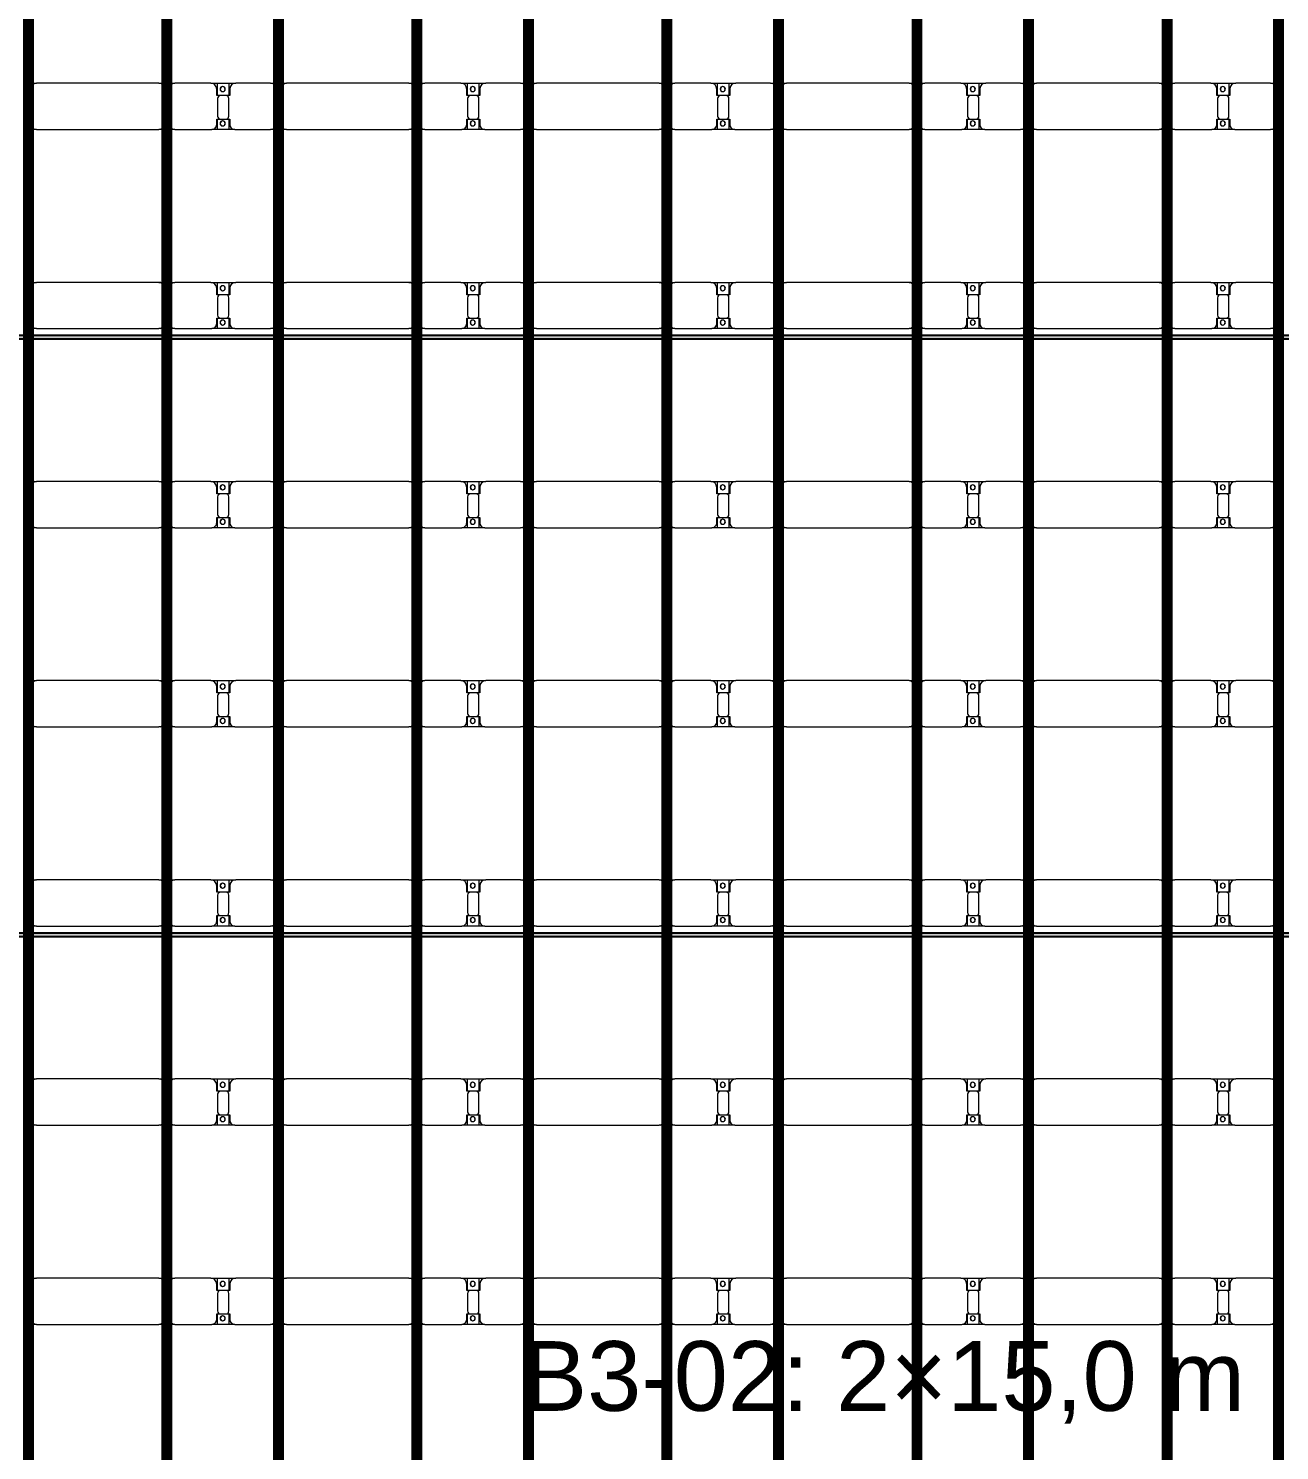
# Model space of a CAD drawing. Header units: millimetres. Extents: x 312848 to 517332, y -142134 to -35114.
# Drawn here: x 342715 to 355275, y -128827 to -114545 of the extents above; entities that cross this region are included whole.
import ezdxf

# ---------------------------------------------------------------- set-up
doc = ezdxf.new("R2010")
doc.units = ezdxf.units.MM
doc.layers.add('A-GENM', color=13, linetype='Continuous', lineweight=9)
doc.layers.add('S-BEAM', color=12, linetype='Continuous', lineweight=9)
doc.layers.add('GC-GHI CHU', color=2, linetype='Continuous')
doc.styles.add('GC_VN', font='arial.ttf')

# ---------------------------------------------------------------- blocks, each defined once
blk = doc.blocks.new('Dai phao do pin - DẢI PHAO ĐỠ PIN-V1-KHUNG KẾT CẤU BÈ PIN 3')
at = {"layer": 'A-GENM', "color": 7}
for p, q in [((14380, 242), (14440, 242)), ((14390, 192), (14390, -173)), ((15670, 242), (14440, 242)), ((15670, 242), (15730, 242)), ((15720, -173), (15720, 192)), ((15770, 242), (15830, 242)), ((15780, 192), (15780, -173)), ((16190, 242), (15830, 242)), ((16190, 242), (16372, 242)), ((16250, 118), (16250, 182)), ((16258, 242), (16440, 242)), ((16258, 118), (16258, 242)), ((16372, 242), (16372, 118)), ((16380, 182), (16380, 118)), ((16790, 242), (16440, 242)), ((16790, 242), (16850, 242)), ((16840, -173), (16840, 192)), ((16890, 242), (16950, 242)), ((16900, 192), (16900, -173)), ((18180, 242), (16950, 242)), ((18180, 242), (18240, 242)), ((18230, -173), (18230, 192)), ((18280, 242), (18340, 242)), ((18290, 192), (18290, -173)), ((18700, 242), (18340, 242)), ((18700, 242), (18882, 242)), ((18760, 118), (18760, 182)), ((18768, 242), (18950, 242)), ((18768, 118), (18768, 242)), ((18882, 242), (18882, 118)), ((18890, 182), (18890, 118)), ((19300, 242), (18950, 242)), ((19300, 242), (19360, 242)), ((19350, -173), (19350, 192)), ((19400, 242), (19460, 242)), ((19410, 192), (19410, -173)), ((20690, 242), (19460, 242)), ((20690, 242), (20750, 242)), ((20740, -173), (20740, 192)), ((20790, 242), (20850, 242)), ((20800, 192), (20800, -173)), ((21210, 242), (20850, 242)), ((21210, 242), (21392, 242)), ((21270, 118), (21270, 182)), ((21278, 242), (21460, 242)), ((21278, 118), (21278, 242)), ((21392, 242), (21392, 118)), ((21400, 182), (21400, 118)), ((21810, 242), (21460, 242)), ((21810, 242), (21870, 242)), ((21860, -173), (21860, 192)), ((21910, 242), (21970, 242)), ((21920, 192), (21920, -173)), ((23200, 242), (21970, 242)), ((23200, 242), (23258, 242)), ((23250, -173), (23250, 192)), ((23300, 242), (23360, 242)), ((23310, 192), (23310, -173)), ((23720, 242), (23360, 242)), ((23720, 242), (23902, 242)), ((23780, 118), (23780, 182)), ((23788, 242), (23970, 242)), ((23788, 118), (23788, 242)), ((23902, 242), (23902, 118)), ((23910, 182), (23910, 118)), ((24320, 242), (23970, 242)), ((24320, 242), (24380, 242)), ((24370, -173), (24370, 192)), ((24420, 242), (24480, 242)), ((24430, 192), (24430, -173)), ((25710, 242), (24480, 242)), ((25710, 242), (25770, 242)), ((25760, -173), (25760, 192)), ((25810, 242), (25870, 242)), ((25820, 192), (25820, -173)), ((26230, 242), (25870, 242)), ((26230, 242), (26412, 242)), ((26290, 118), (26290, 182)), ((26298, 242), (26480, 242)), ((26298, 118), (26298, 242)), ((26412, 242), (26412, 118)), ((26420, 182), (26420, 118)), ((26830, 242), (26480, 242)), ((26830, 242), (26890, 242)), ((26880, -173), (26880, 192)), ((16342, 118), (16250, 118)), ((16258, 88), (16258, -88)), ((16380, 118), (16288, 118)), ((16372, -88), (16372, 88)), ((18852, 118), (18760, 118)), ((18768, 88), (18768, -88)), ((18890, 118), (18798, 118)), ((18882, -88), (18882, 88)), ((21362, 118), (21270, 118)), ((21278, 88), (21278, -88)), ((21400, 118), (21308, 118)), ((21392, -88), (21392, 88)), ((23872, 118), (23780, 118)), ((23788, 88), (23788, -88)), ((23910, 118), (23818, 118)), ((23902, -88), (23902, 88)), ((26382, 118), (26290, 118)), ((26298, 88), (26298, -88)), ((26420, 118), (26328, 118)), ((26412, -88), (26412, 88)), ((16250, -173), (16250, -118)), ((16250, -118), (16342, -118)), ((16258, -223), (16258, -118)), ((16288, -118), (16380, -118)), ((16372, -118), (16372, -223)), ((16380, -118), (16380, -173)), ((18760, -173), (18760, -118)), ((18760, -118), (18852, -118)), ((18768, -223), (18768, -118)), ((18798, -118), (18890, -118)), ((18882, -118), (18882, -223)), ((18890, -118), (18890, -173)), ((21270, -173), (21270, -118)), ((21270, -118), (21362, -118)), ((21278, -223), (21278, -118)), ((21308, -118), (21400, -118)), ((21392, -118), (21392, -223)), ((21400, -118), (21400, -173)), ((23780, -173), (23780, -118)), ((23780, -118), (23872, -118)), ((23788, -223), (23788, -118)), ((23818, -118), (23910, -118)), ((23902, -118), (23902, -223)), ((23910, -118), (23910, -173)), ((26290, -173), (26290, -118)), ((26290, -118), (26382, -118)), ((26298, -223), (26298, -118)), ((26328, -118), (26420, -118)), ((26412, -118), (26412, -223)), ((26420, -118), (26420, -173)), ((14440, -223), (14380, -223)), ((14440, -223), (15670, -223)), ((15730, -223), (15670, -223)), ((15830, -223), (15770, -223)), ((15830, -223), (16200, -223)), ((16372, -223), (16200, -223)), ((16430, -223), (16258, -223)), ((16430, -223), (16790, -223)), ((16850, -223), (16790, -223)), ((16950, -223), (16890, -223)), ((16950, -223), (18180, -223)), ((18240, -223), (18180, -223)), ((18340, -223), (18280, -223)), ((18340, -223), (18710, -223)), ((18882, -223), (18710, -223)), ((18940, -223), (18768, -223)), ((18940, -223), (19300, -223)), ((19360, -223), (19300, -223)), ((19460, -223), (19400, -223)), ((19460, -223), (20690, -223)), ((20750, -223), (20690, -223)), ((20850, -223), (20790, -223)), ((20850, -223), (21220, -223)), ((21392, -223), (21220, -223)), ((21450, -223), (21278, -223)), ((21450, -223), (21810, -223)), ((21870, -223), (21810, -223)), ((21970, -223), (21910, -223)), ((21970, -223), (23200, -223)), ((23258, -223), (23200, -223)), ((23360, -223), (23300, -223)), ((23360, -223), (23730, -223)), ((23902, -223), (23735, -223)), ((23960, -223), (23788, -223)), ((23960, -223), (24320, -223)), ((24380, -223), (24320, -223)), ((24480, -223), (24420, -223)), ((24480, -223), (25710, -223)), ((25770, -223), (25710, -223)), ((25870, -223), (25810, -223)), ((25870, -223), (26240, -223)), ((26412, -223), (26240, -223)), ((26470, -223), (26298, -223)), ((26470, -223), (26830, -223)), ((26890, -223), (26830, -223))]:
    blk.add_line(p, q, dxfattribs=at)
for centre, radius, start, end in [((14440, 192), 50, 90, 180), ((14440, 192), 50, 105, 180), ((15670, 192), 50, 360, 90), ((15670, 192), 50, 15, 90), ((15830, 192), 50, 90, 180), ((15830, 192), 50, 135, 180), ((16190, 182), 60, 0, 90), ((16190, 182), 60, 0, 30), ((16309, 183), 25, 0, 180), ((16309, 183), 25, 180, 360), ((16311, 183), 25, 0, 180), ((16311, 183), 25, 180, 0), ((16440, 182), 60, 90, 180), ((16440, 182), 60, 150, 180), ((16790, 192), 50, 0, 90), ((16790, 192), 50, 0, 45), ((16950, 192), 50, 90, 180), ((16950, 192), 50, 105, 180), ((18180, 192), 50, 360, 90), ((18180, 192), 50, 15, 90), ((18340, 192), 50, 90, 180), ((18340, 192), 50, 135, 180), ((18700, 182), 60, 360, 90), ((18700, 182), 60, 360, 30), ((18819, 183), 25, 360, 180), ((18819, 183), 25, 180, 0), ((18821, 183), 25, 360, 180), ((18821, 183), 25, 180, 360), ((18950, 182), 60, 90, 180), ((18950, 182), 60, 150, 180), ((19300, 192), 50, 0, 90), ((19300, 192), 50, 0, 45), ((19460, 192), 50, 90, 180), ((19460, 192), 50, 106.6831, 180), ((20690, 192), 50, 360, 90), ((20690, 192), 50, 15, 90), ((20850, 192), 50, 90, 180), ((20850, 192), 50, 135, 180), ((21210, 182), 60, 0, 90), ((21210, 182), 60, 0, 30), ((21329, 183), 25, 360, 180), ((21329, 183), 25, 180, 0), ((21331, 183), 25, 0, 180), ((21331, 183), 25, 180, 0), ((21460, 182), 60, 90, 180), ((21460, 182), 60, 150, 180), ((21810, 192), 50, 0, 90), ((21810, 192), 50, 0, 45), ((21970, 192), 50, 90, 180), ((21970, 192), 50, 105, 180), ((23200, 192), 50, 360, 90), ((23200, 192), 50, 15, 90), ((23360, 192), 50, 90, 180), ((23360, 192), 50, 135, 180), ((23720, 182), 60, 360, 90), ((23720, 182), 60, 360, 30), ((23839, 183), 25, 360, 180), ((23839, 183), 25, 180, 0), ((23841, 183), 25, 360, 180), ((23841, 183), 25, 180, 360), ((23970, 182), 60, 90, 180), ((23970, 182), 60, 150, 180), ((24320, 192), 50, 0, 90), ((24320, 192), 50, 0, 45), ((24480, 192), 50, 90, 180), ((24480, 192), 50, 105, 180), ((25710, 192), 50, 0, 90), ((25710, 192), 50, 15, 90), ((25870, 192), 50, 90, 180), ((25870, 192), 50, 135, 180), ((26230, 182), 60, 0, 90), ((26230, 182), 60, 0, 30), ((26349, 183), 25, 360, 180), ((26349, 183), 25, 180, 0), ((26351, 183), 25, 0, 180), ((26351, 183), 25, 180, 0), ((26480, 182), 60, 90, 180), ((26480, 182), 60, 150, 180), ((26830, 192), 50, 360, 90), ((26830, 192), 50, 360, 45), ((16288, 88), 30, 90, 180), ((16342, 88), 30, 0, 90), ((18798, 88), 30, 90, 180), ((18852, 88), 30, 360, 90), ((21308, 88), 30, 90, 180), ((21362, 88), 30, 0, 90), ((23818, 88), 30, 90, 180), ((23872, 88), 30, 0, 90), ((26328, 88), 30, 90, 180), ((26382, 88), 30, 0, 90), ((16288, -88), 30, 180, 270), ((16309, -162), 25, 0, 180), ((16311, -162), 25, 0, 180), ((16342, -88), 30, 270, 0), ((18798, -88), 30, 180, 270), ((18819, -162), 25, 360, 180), ((18821, -162), 25, 360, 180), ((18852, -88), 30, 270, 0), ((21308, -88), 30, 180, 270), ((21329, -162), 25, 360, 180), ((21331, -162), 25, 360, 180), ((21362, -88), 30, 270, 360), ((23818, -88), 30, 180, 270), ((23839, -162), 25, 360, 180), ((23841, -162), 25, 360, 180), ((23872, -88), 30, 270, 0), ((26328, -88), 30, 180, 270), ((26349, -162), 25, 360, 180), ((26351, -162), 25, 360, 180), ((26382, -88), 30, 270, 360), ((14440, -173), 50, 180, 270), ((14440, -173), 50, 180, 270), ((15670, -173), 50, 270, 0), ((15670, -173), 50, 285, 360), ((15830, -173), 50, 180, 270), ((15830, -173), 50, 180, 225), ((16200, -173), 50, 270, 360), ((16200, -173), 50, 315, 360), ((16309, -162), 25, 180, 360), ((16311, -162), 25, 180, 360), ((16430, -173), 50, 180, 270), ((16430, -173), 50, 180, 225), ((16790, -173), 50, 270, 0), ((16790, -173), 50, 315, 360), ((16950, -173), 50, 180, 270), ((16950, -173), 50, 180, 270), ((18180, -173), 50, 270, 360), ((18180, -173), 50, 285, 360), ((18340, -173), 50, 180, 270), ((18340, -173), 50, 180, 225), ((18710, -173), 50, 270, 0), ((18710, -173), 50, 315, 0), ((18819, -162), 25, 180, 360), ((18821, -162), 25, 180, 0), ((18940, -173), 50, 180, 270), ((18940, -173), 50, 180, 225), ((19300, -173), 50, 270, 360), ((19300, -173), 50, 315, 360), ((19460, -173), 50, 180, 270), ((19460, -173), 50, 180, 270), ((20690, -173), 50, 270, 0), ((20690, -173), 50, 285, 360), ((20850, -173), 50, 180, 270), ((20850, -173), 50, 180, 225), ((21220, -173), 50, 270, 0), ((21220, -173), 50, 315, 0), ((21329, -162), 25, 180, 0), ((21331, -162), 25, 180, 0), ((21450, -173), 50, 180, 270), ((21450, -173), 50, 180, 225), ((21810, -173), 50, 270, 0), ((21810, -173), 50, 315, 360), ((21970, -173), 50, 180, 270), ((21970, -173), 50, 180, 270), ((23200, -173), 50, 270, 0), ((23200, -173), 50, 285, 360), ((23360, -173), 50, 180, 270), ((23360, -173), 50, 180, 225), ((23730, -173), 50, 270, 0), ((23730, -173), 50, 315, 0), ((23839, -162), 25, 180, 0), ((23841, -162), 25, 180, 0), ((23960, -173), 50, 180, 270), ((23960, -173), 50, 180, 225), ((24320, -173), 50, 270, 0), ((24320, -173), 50, 315, 0), ((24480, -173), 50, 180, 270), ((24480, -173), 50, 180, 270), ((25710, -173), 50, 270, 360), ((25710, -173), 50, 285, 360), ((25870, -173), 50, 180, 270), ((25870, -173), 50, 180, 225), ((26240, -173), 50, 270, 360), ((26240, -173), 50, 315, 360), ((26349, -162), 25, 180, 0), ((26351, -162), 25, 180, 0), ((26470, -173), 50, 180, 270), ((26470, -173), 50, 180, 225), ((26830, -173), 50, 270, 360), ((26830, -173), 50, 315, 360)]:
    blk.add_arc(centre, radius, start, end, dxfattribs=at)
blk = doc.blocks.new('Dai phao do pin - DẢI PHAO ĐỠ PIN-V2-KHUNG KẾT CẤU BÈ PIN 3')
at = {"layer": 'A-GENM', "color": 7}
for p, q in [((14380, 242), (14440, 242)), ((14390, 192), (14390, -173)), ((15670, 242), (14440, 242)), ((15670, 242), (15730, 242)), ((15720, -173), (15720, 192)), ((15770, 242), (15830, 242)), ((15780, 192), (15780, -173)), ((16190, 242), (15830, 242)), ((16190, 242), (16372, 242)), ((16250, 118), (16250, 182)), ((16258, 242), (16440, 242)), ((16258, 118), (16258, 242)), ((16372, 242), (16372, 118)), ((16380, 182), (16380, 118)), ((16790, 242), (16440, 242)), ((16790, 242), (16850, 242)), ((16840, -173), (16840, 192)), ((16890, 242), (16950, 242)), ((16900, 192), (16900, -173)), ((18180, 242), (16950, 242)), ((18180, 242), (18240, 242)), ((18230, -173), (18230, 192)), ((18280, 242), (18340, 242)), ((18290, 192), (18290, -173)), ((18700, 242), (18340, 242)), ((18700, 242), (18882, 242)), ((18760, 118), (18760, 182)), ((18768, 242), (18950, 242)), ((18768, 118), (18768, 242)), ((18882, 242), (18882, 118)), ((18890, 182), (18890, 118)), ((19300, 242), (18950, 242)), ((19300, 242), (19360, 242)), ((19350, -173), (19350, 192)), ((19400, 242), (19460, 242)), ((19410, 192), (19410, -173)), ((20690, 242), (19460, 242)), ((20690, 242), (20750, 242)), ((20740, -173), (20740, 192)), ((20790, 242), (20850, 242)), ((20800, 192), (20800, -173)), ((21210, 242), (20850, 242)), ((21210, 242), (21392, 242)), ((21270, 118), (21270, 182)), ((21278, 242), (21460, 242)), ((21278, 118), (21278, 242)), ((21392, 242), (21392, 118)), ((21400, 182), (21400, 118)), ((21810, 242), (21460, 242)), ((21810, 242), (21870, 242)), ((21860, -173), (21860, 192)), ((21910, 242), (21970, 242)), ((21920, 192), (21920, -173)), ((23200, 242), (21970, 242)), ((23200, 242), (23258, 242)), ((23250, -173), (23250, 192)), ((23300, 242), (23360, 242)), ((23310, 192), (23310, -173)), ((23720, 242), (23360, 242)), ((23720, 242), (23902, 242)), ((23780, 118), (23780, 182)), ((23788, 242), (23970, 242)), ((23788, 118), (23788, 242)), ((23902, 242), (23902, 118)), ((23910, 182), (23910, 118)), ((24320, 242), (23970, 242)), ((24320, 242), (24380, 242)), ((24370, -173), (24370, 192)), ((24420, 242), (24480, 242)), ((24430, 192), (24430, -173)), ((25710, 242), (24480, 242)), ((25710, 242), (25770, 242)), ((25760, -173), (25760, 192)), ((25810, 242), (25870, 242)), ((25820, 192), (25820, -173)), ((26230, 242), (25870, 242)), ((26230, 242), (26412, 242)), ((26290, 118), (26290, 182)), ((26298, 242), (26480, 242)), ((26298, 118), (26298, 242)), ((26412, 242), (26412, 118)), ((26420, 182), (26420, 118)), ((26830, 242), (26480, 242)), ((26830, 242), (26890, 242)), ((26880, -173), (26880, 192)), ((16342, 118), (16250, 118)), ((16258, 88), (16258, -88)), ((16380, 118), (16288, 118)), ((16372, -88), (16372, 88)), ((18852, 118), (18760, 118)), ((18768, 88), (18768, -88)), ((18890, 118), (18798, 118)), ((18882, -88), (18882, 88)), ((21362, 118), (21270, 118)), ((21278, 88), (21278, -88)), ((21400, 118), (21308, 118)), ((21392, -88), (21392, 88)), ((23872, 118), (23780, 118)), ((23788, 88), (23788, -88)), ((23910, 118), (23818, 118)), ((23902, -88), (23902, 88)), ((26382, 118), (26290, 118)), ((26298, 88), (26298, -88)), ((26420, 118), (26328, 118)), ((26412, -88), (26412, 88)), ((16250, -173), (16250, -118)), ((16250, -118), (16342, -118)), ((16258, -223), (16258, -118)), ((16288, -118), (16380, -118)), ((16372, -118), (16372, -223)), ((16380, -118), (16380, -173)), ((18760, -173), (18760, -118)), ((18760, -118), (18852, -118)), ((18768, -223), (18768, -118)), ((18798, -118), (18890, -118)), ((18882, -118), (18882, -223)), ((18890, -118), (18890, -173)), ((21270, -173), (21270, -118)), ((21270, -118), (21362, -118)), ((21278, -223), (21278, -118)), ((21308, -118), (21400, -118)), ((21392, -118), (21392, -223)), ((21400, -118), (21400, -173)), ((23780, -173), (23780, -118)), ((23780, -118), (23872, -118)), ((23788, -223), (23788, -118)), ((23818, -118), (23910, -118)), ((23902, -118), (23902, -223)), ((23910, -118), (23910, -173)), ((26290, -173), (26290, -118)), ((26290, -118), (26382, -118)), ((26298, -223), (26298, -118)), ((26328, -118), (26420, -118)), ((26412, -118), (26412, -223)), ((26420, -118), (26420, -173)), ((14440, -223), (14380, -223)), ((14440, -223), (15670, -223)), ((15730, -223), (15670, -223)), ((15830, -223), (15770, -223)), ((15830, -223), (16200, -223)), ((16372, -223), (16200, -223)), ((16430, -223), (16258, -223)), ((16430, -223), (16790, -223)), ((16850, -223), (16790, -223)), ((16950, -223), (16890, -223)), ((16950, -223), (18180, -223)), ((18240, -223), (18180, -223)), ((18340, -223), (18280, -223)), ((18340, -223), (18710, -223)), ((18882, -223), (18710, -223)), ((18940, -223), (18768, -223)), ((18940, -223), (19300, -223)), ((19360, -223), (19300, -223)), ((19460, -223), (19400, -223)), ((19460, -223), (20690, -223)), ((20750, -223), (20690, -223)), ((20850, -223), (20790, -223)), ((20850, -223), (21220, -223)), ((21392, -223), (21220, -223)), ((21450, -223), (21278, -223)), ((21450, -223), (21810, -223)), ((21870, -223), (21810, -223)), ((21970, -223), (21910, -223)), ((21970, -223), (23200, -223)), ((23258, -223), (23200, -223)), ((23360, -223), (23300, -223)), ((23360, -223), (23730, -223)), ((23902, -223), (23735, -223)), ((23960, -223), (23788, -223)), ((23960, -223), (24320, -223)), ((24380, -223), (24320, -223)), ((24480, -223), (24420, -223)), ((24480, -223), (25710, -223)), ((25770, -223), (25710, -223)), ((25870, -223), (25810, -223)), ((25870, -223), (26240, -223)), ((26412, -223), (26240, -223)), ((26470, -223), (26298, -223)), ((26470, -223), (26830, -223)), ((26890, -223), (26830, -223))]:
    blk.add_line(p, q, dxfattribs=at)
for centre, radius, start, end in [((14440, 192), 50, 90, 180), ((14440, 192), 50, 105, 180), ((15670, 192), 50, 360, 90), ((15670, 192), 50, 15, 90), ((15830, 192), 50, 90, 180), ((15830, 192), 50, 135, 180), ((16190, 182), 60, 0, 90), ((16190, 182), 60, 0, 28.8526), ((16309, 183), 25, 0, 180), ((16309, 183), 25, 180, 360), ((16311, 183), 25, 0, 180), ((16311, 183), 25, 180, 0), ((16440, 182), 60, 90, 180), ((16440, 182), 60, 151.1474, 180), ((16790, 192), 50, 0, 90), ((16790, 192), 50, 0, 45), ((16950, 192), 50, 90, 180), ((16950, 192), 50, 105, 180), ((18180, 192), 50, 360, 90), ((18180, 192), 50, 15, 90), ((18340, 192), 50, 90, 180), ((18340, 192), 50, 135, 180), ((18700, 182), 60, 360, 90), ((18700, 182), 60, 360, 28.8526), ((18819, 183), 25, 360, 180), ((18819, 183), 25, 180, 0), ((18821, 183), 25, 360, 180), ((18821, 183), 25, 180, 360), ((18950, 182), 60, 90, 180), ((18950, 182), 60, 151.1474, 180), ((19300, 192), 50, 0, 90), ((19300, 192), 50, 0, 45), ((19460, 192), 50, 90, 180), ((19460, 192), 50, 106.6831, 180), ((20690, 192), 50, 360, 90), ((20690, 192), 50, 15, 90), ((20850, 192), 50, 90, 180), ((20850, 192), 50, 135, 180), ((21210, 182), 60, 0, 90), ((21210, 182), 60, 0, 28.8526), ((21329, 183), 25, 360, 180), ((21329, 183), 25, 180, 0), ((21331, 183), 25, 0, 180), ((21331, 183), 25, 180, 0), ((21460, 182), 60, 90, 180), ((21460, 182), 60, 151.1474, 180), ((21810, 192), 50, 0, 90), ((21810, 192), 50, 0, 45), ((21970, 192), 50, 90, 180), ((21970, 192), 50, 105, 180), ((23200, 192), 50, 360, 90), ((23200, 192), 50, 15, 90), ((23360, 192), 50, 90, 180), ((23360, 192), 50, 135, 180), ((23720, 182), 60, 360, 90), ((23720, 182), 60, 360, 28.8526), ((23839, 183), 25, 360, 180), ((23839, 183), 25, 180, 0), ((23841, 183), 25, 360, 180), ((23841, 183), 25, 180, 360), ((23970, 182), 60, 90, 180), ((23970, 182), 60, 151.1474, 180), ((24320, 192), 50, 0, 90), ((24320, 192), 50, 0, 45), ((24480, 192), 50, 90, 180), ((24480, 192), 50, 105, 180), ((25710, 192), 50, 0, 90), ((25710, 192), 50, 15, 90), ((25870, 192), 50, 90, 180), ((25870, 192), 50, 135, 180), ((26230, 182), 60, 0, 90), ((26230, 182), 60, 0, 28.8526), ((26349, 183), 25, 360, 180), ((26349, 183), 25, 180, 0), ((26351, 183), 25, 0, 180), ((26351, 183), 25, 180, 0), ((26480, 182), 60, 90, 180), ((26480, 182), 60, 151.1474, 180), ((26830, 192), 50, 360, 90), ((26830, 192), 50, 360, 45), ((16288, 88), 30, 90, 180), ((16342, 88), 30, 0, 90), ((18798, 88), 30, 90, 180), ((18852, 88), 30, 360, 90), ((21308, 88), 30, 90, 180), ((21362, 88), 30, 0, 90), ((23818, 88), 30, 90, 180), ((23872, 88), 30, 0, 90), ((26328, 88), 30, 90, 180), ((26382, 88), 30, 0, 90), ((16288, -88), 30, 180, 270), ((16309, -162), 25, 0, 180), ((16311, -162), 25, 0, 180), ((16342, -88), 30, 270, 0), ((18798, -88), 30, 180, 270), ((18819, -162), 25, 360, 180), ((18821, -162), 25, 360, 180), ((18852, -88), 30, 270, 0), ((21308, -88), 30, 180, 270), ((21329, -162), 25, 360, 180), ((21331, -162), 25, 360, 180), ((21362, -88), 30, 270, 360), ((23818, -88), 30, 180, 270), ((23839, -162), 25, 360, 180), ((23841, -162), 25, 360, 180), ((23872, -88), 30, 270, 0), ((26328, -88), 30, 180, 270), ((26349, -162), 25, 360, 180), ((26351, -162), 25, 360, 180), ((26382, -88), 30, 270, 360), ((14440, -173), 50, 180, 270), ((14440, -173), 50, 180, 270), ((15670, -173), 50, 270, 0), ((15670, -173), 50, 285, 360), ((15830, -173), 50, 180, 270), ((15830, -173), 50, 180, 225), ((16200, -173), 50, 270, 360), ((16200, -173), 50, 315, 360), ((16309, -162), 25, 180, 360), ((16311, -162), 25, 180, 360), ((16430, -173), 50, 180, 270), ((16430, -173), 50, 180, 225), ((16790, -173), 50, 270, 0), ((16790, -173), 50, 315, 360), ((16950, -173), 50, 180, 270), ((16950, -173), 50, 180, 270), ((18180, -173), 50, 270, 360), ((18180, -173), 50, 285, 360), ((18340, -173), 50, 180, 270), ((18340, -173), 50, 180, 225), ((18710, -173), 50, 270, 0), ((18710, -173), 50, 315, 0), ((18819, -162), 25, 180, 360), ((18821, -162), 25, 180, 0), ((18940, -173), 50, 180, 270), ((18940, -173), 50, 180, 225), ((19300, -173), 50, 270, 360), ((19300, -173), 50, 315, 360), ((19460, -173), 50, 180, 270), ((19460, -173), 50, 180, 270), ((20690, -173), 50, 270, 0), ((20690, -173), 50, 285, 360), ((20850, -173), 50, 180, 270), ((20850, -173), 50, 180, 225), ((21220, -173), 50, 270, 0), ((21220, -173), 50, 315, 0), ((21329, -162), 25, 180, 0), ((21331, -162), 25, 180, 0), ((21450, -173), 50, 180, 270), ((21450, -173), 50, 180, 225), ((21810, -173), 50, 270, 0), ((21810, -173), 50, 315, 360), ((21970, -173), 50, 180, 270), ((21970, -173), 50, 180, 270), ((23200, -173), 50, 270, 0), ((23200, -173), 50, 285, 360), ((23360, -173), 50, 180, 270), ((23360, -173), 50, 180, 225), ((23730, -173), 50, 270, 0), ((23730, -173), 50, 315, 0), ((23839, -162), 25, 180, 0), ((23841, -162), 25, 180, 0), ((23960, -173), 50, 180, 270), ((23960, -173), 50, 180, 225), ((24320, -173), 50, 270, 0), ((24320, -173), 50, 315, 0), ((24480, -173), 50, 180, 270), ((24480, -173), 50, 180, 270), ((25710, -173), 50, 270, 360), ((25710, -173), 50, 285, 360), ((25870, -173), 50, 180, 270), ((25870, -173), 50, 180, 225), ((26240, -173), 50, 270, 360), ((26240, -173), 50, 315, 360), ((26349, -162), 25, 180, 0), ((26351, -162), 25, 180, 0), ((26470, -173), 50, 180, 270), ((26470, -173), 50, 180, 225), ((26830, -173), 50, 270, 360), ((26830, -173), 50, 315, 360)]:
    blk.add_arc(centre, radius, start, end, dxfattribs=at)
blk = doc.blocks.new('Dai phao do pin - DẢI PHAO ĐỠ PIN-67477-KHUNG KẾT CẤU BÈ PIN 3')
at = {"layer": 'A-GENM', "color": 7}
for p, q in [((14380, 242), (14440, 242)), ((14390, 192), (14390, -173)), ((15670, 242), (14440, 242)), ((15670, 242), (15730, 242)), ((15720, -173), (15720, 192)), ((15770, 242), (15830, 242)), ((15780, 192), (15780, -173)), ((16190, 242), (15830, 242)), ((16190, 242), (16372, 242)), ((16250, 118), (16250, 182)), ((16258, 242), (16440, 242)), ((16258, 118), (16258, 242)), ((16372, 242), (16372, 118)), ((16380, 182), (16380, 118)), ((16790, 242), (16440, 242)), ((16790, 242), (16850, 242)), ((16840, -173), (16840, 192)), ((16890, 242), (16950, 242)), ((16900, 192), (16900, -173)), ((18180, 242), (16950, 242)), ((18180, 242), (18240, 242)), ((18230, -173), (18230, 192)), ((18280, 242), (18340, 242)), ((18290, 192), (18290, -173)), ((18700, 242), (18340, 242)), ((18700, 242), (18882, 242)), ((18760, 118), (18760, 182)), ((18768, 242), (18950, 242)), ((18768, 118), (18768, 242)), ((18882, 242), (18882, 118)), ((18890, 182), (18890, 118)), ((19300, 242), (18950, 242)), ((19300, 242), (19360, 242)), ((19350, -173), (19350, 192)), ((19400, 242), (19460, 242)), ((19410, 192), (19410, -173)), ((20690, 242), (19460, 242)), ((20690, 242), (20750, 242)), ((20740, -173), (20740, 192)), ((20790, 242), (20850, 242)), ((20800, 192), (20800, -173)), ((21210, 242), (20850, 242)), ((21210, 242), (21392, 242)), ((21270, 118), (21270, 182)), ((21278, 242), (21460, 242)), ((21278, 118), (21278, 242)), ((21392, 242), (21392, 118)), ((21400, 182), (21400, 118)), ((21810, 242), (21460, 242)), ((21810, 242), (21870, 242)), ((21860, -173), (21860, 192)), ((21910, 242), (21970, 242)), ((21920, 192), (21920, -173)), ((23200, 242), (21970, 242)), ((23200, 242), (23258, 242)), ((23250, -173), (23250, 192)), ((23300, 242), (23360, 242)), ((23310, 192), (23310, -173)), ((23720, 242), (23360, 242)), ((23720, 242), (23902, 242)), ((23780, 118), (23780, 182)), ((23788, 242), (23970, 242)), ((23788, 118), (23788, 242)), ((23902, 242), (23902, 118)), ((23910, 182), (23910, 118)), ((24320, 242), (23970, 242)), ((24320, 242), (24380, 242)), ((24370, -173), (24370, 192)), ((24420, 242), (24480, 242)), ((24430, 192), (24430, -173)), ((25710, 242), (24480, 242)), ((25710, 242), (25770, 242)), ((25760, -173), (25760, 192)), ((25810, 242), (25870, 242)), ((25820, 192), (25820, -173)), ((26230, 242), (25870, 242)), ((26230, 242), (26412, 242)), ((26290, 118), (26290, 182)), ((26298, 242), (26480, 242)), ((26298, 118), (26298, 242)), ((26412, 242), (26412, 118)), ((26420, 182), (26420, 118)), ((26830, 242), (26480, 242)), ((26830, 242), (26890, 242)), ((26880, -173), (26880, 192)), ((16342, 118), (16250, 118)), ((16258, 88), (16258, -88)), ((16380, 118), (16288, 118)), ((16372, -88), (16372, 88)), ((18852, 118), (18760, 118)), ((18768, 88), (18768, -88)), ((18890, 118), (18798, 118)), ((18882, -88), (18882, 88)), ((21362, 118), (21270, 118)), ((21278, 88), (21278, -88)), ((21400, 118), (21308, 118)), ((21392, -88), (21392, 88)), ((23872, 118), (23780, 118)), ((23788, 88), (23788, -88)), ((23910, 118), (23818, 118)), ((23902, -88), (23902, 88)), ((26382, 118), (26290, 118)), ((26298, 88), (26298, -88)), ((26420, 118), (26328, 118)), ((26412, -88), (26412, 88)), ((16250, -173), (16250, -118)), ((16250, -118), (16342, -118)), ((16258, -223), (16258, -118)), ((16288, -118), (16380, -118)), ((16372, -118), (16372, -223)), ((16380, -118), (16380, -173)), ((18760, -173), (18760, -118)), ((18760, -118), (18852, -118)), ((18768, -223), (18768, -118)), ((18798, -118), (18890, -118)), ((18882, -118), (18882, -223)), ((18890, -118), (18890, -173)), ((21270, -173), (21270, -118)), ((21270, -118), (21362, -118)), ((21278, -223), (21278, -118)), ((21308, -118), (21400, -118)), ((21392, -118), (21392, -223)), ((21400, -118), (21400, -173)), ((23780, -173), (23780, -118)), ((23780, -118), (23872, -118)), ((23788, -223), (23788, -118)), ((23818, -118), (23910, -118)), ((23902, -118), (23902, -223)), ((23910, -118), (23910, -173)), ((26290, -173), (26290, -118)), ((26290, -118), (26382, -118)), ((26298, -223), (26298, -118)), ((26328, -118), (26420, -118)), ((26412, -118), (26412, -223)), ((26420, -118), (26420, -173)), ((14440, -223), (14380, -223)), ((14440, -223), (15670, -223)), ((15730, -223), (15670, -223)), ((15830, -223), (15770, -223)), ((15830, -223), (16200, -223)), ((16372, -223), (16200, -223)), ((16430, -223), (16258, -223)), ((16430, -223), (16790, -223)), ((16850, -223), (16790, -223)), ((16950, -223), (16890, -223)), ((16950, -223), (18180, -223)), ((18240, -223), (18180, -223)), ((18340, -223), (18280, -223)), ((18340, -223), (18710, -223)), ((18882, -223), (18710, -223)), ((18940, -223), (18768, -223)), ((18940, -223), (19300, -223)), ((19360, -223), (19300, -223)), ((19460, -223), (19400, -223)), ((19460, -223), (20690, -223)), ((20750, -223), (20690, -223)), ((20850, -223), (20790, -223)), ((20850, -223), (21220, -223)), ((21392, -223), (21220, -223)), ((21450, -223), (21278, -223)), ((21450, -223), (21810, -223)), ((21870, -223), (21810, -223)), ((21970, -223), (21910, -223)), ((21970, -223), (23200, -223)), ((23258, -223), (23200, -223)), ((23360, -223), (23300, -223)), ((23360, -223), (23730, -223)), ((23902, -223), (23735, -223)), ((23960, -223), (23788, -223)), ((23960, -223), (24320, -223)), ((24380, -223), (24320, -223)), ((24480, -223), (24420, -223)), ((24480, -223), (25710, -223)), ((25770, -223), (25710, -223)), ((25870, -223), (25810, -223)), ((25870, -223), (26240, -223)), ((26412, -223), (26240, -223)), ((26470, -223), (26298, -223)), ((26470, -223), (26830, -223)), ((26890, -223), (26830, -223))]:
    blk.add_line(p, q, dxfattribs=at)
for centre, radius, start, end in [((14440, 192), 50, 90, 180), ((14440, 192), 50, 105, 180), ((15670, 192), 50, 360, 90), ((15670, 192), 50, 15, 90), ((15830, 192), 50, 90, 180), ((15830, 192), 50, 135, 180), ((16190, 182), 60, 0, 90), ((16190, 182), 60, 0, 30), ((16309, 183), 25, 0, 180), ((16309, 183), 25, 180, 360), ((16311, 183), 25, 0, 180), ((16311, 183), 25, 180, 0), ((16440, 182), 60, 90, 180), ((16440, 182), 60, 150, 180), ((16790, 192), 50, 0, 90), ((16790, 192), 50, 0, 45), ((16950, 192), 50, 90, 180), ((16950, 192), 50, 105, 180), ((18180, 192), 50, 360, 90), ((18180, 192), 50, 15, 90), ((18340, 192), 50, 90, 180), ((18340, 192), 50, 135, 180), ((18700, 182), 60, 360, 90), ((18700, 182), 60, 360, 30), ((18819, 183), 25, 360, 180), ((18819, 183), 25, 180, 0), ((18821, 183), 25, 360, 180), ((18821, 183), 25, 180, 360), ((18950, 182), 60, 90, 180), ((18950, 182), 60, 150, 180), ((19300, 192), 50, 0, 90), ((19300, 192), 50, 0, 45), ((19460, 192), 50, 90, 180), ((19460, 192), 50, 106.6831, 180), ((20690, 192), 50, 360, 90), ((20690, 192), 50, 15, 90), ((20850, 192), 50, 90, 180), ((20850, 192), 50, 135, 180), ((21210, 182), 60, 0, 90), ((21210, 182), 60, 0, 30), ((21329, 183), 25, 360, 180), ((21329, 183), 25, 180, 0), ((21331, 183), 25, 0, 180), ((21331, 183), 25, 180, 0), ((21460, 182), 60, 90, 180), ((21460, 182), 60, 150, 180), ((21810, 192), 50, 0, 90), ((21810, 192), 50, 0, 45), ((21970, 192), 50, 90, 180), ((21970, 192), 50, 105, 180), ((23200, 192), 50, 360, 90), ((23200, 192), 50, 15, 90), ((23360, 192), 50, 90, 180), ((23360, 192), 50, 135, 180), ((23720, 182), 60, 360, 90), ((23720, 182), 60, 360, 30), ((23839, 183), 25, 360, 180), ((23839, 183), 25, 180, 0), ((23841, 183), 25, 360, 180), ((23841, 183), 25, 180, 360), ((23970, 182), 60, 90, 180), ((23970, 182), 60, 150, 180), ((24320, 192), 50, 0, 90), ((24320, 192), 50, 0, 45), ((24480, 192), 50, 90, 180), ((24480, 192), 50, 105, 180), ((25710, 192), 50, 0, 90), ((25710, 192), 50, 15, 90), ((25870, 192), 50, 90, 180), ((25870, 192), 50, 135, 180), ((26230, 182), 60, 0, 90), ((26230, 182), 60, 0, 30), ((26349, 183), 25, 360, 180), ((26349, 183), 25, 180, 0), ((26351, 183), 25, 0, 180), ((26351, 183), 25, 180, 0), ((26480, 182), 60, 90, 180), ((26480, 182), 60, 150, 180), ((26830, 192), 50, 360, 90), ((26830, 192), 50, 360, 45), ((16288, 88), 30, 90, 180), ((16342, 88), 30, 0, 90), ((18798, 88), 30, 90, 180), ((18852, 88), 30, 360, 90), ((21308, 88), 30, 90, 180), ((21362, 88), 30, 0, 90), ((23818, 88), 30, 90, 180), ((23872, 88), 30, 0, 90), ((26328, 88), 30, 90, 180), ((26382, 88), 30, 0, 90), ((16288, -88), 30, 180, 270), ((16309, -162), 25, 0, 180), ((16311, -162), 25, 0, 180), ((16342, -88), 30, 270, 0), ((18798, -88), 30, 180, 270), ((18819, -162), 25, 360, 180), ((18821, -162), 25, 360, 180), ((18852, -88), 30, 270, 0), ((21308, -88), 30, 180, 270), ((21329, -162), 25, 360, 180), ((21331, -162), 25, 360, 180), ((21362, -88), 30, 270, 360), ((23818, -88), 30, 180, 270), ((23839, -162), 25, 360, 180), ((23841, -162), 25, 360, 180), ((23872, -88), 30, 270, 0), ((26328, -88), 30, 180, 270), ((26349, -162), 25, 360, 180), ((26351, -162), 25, 360, 180), ((26382, -88), 30, 270, 360), ((14440, -173), 50, 180, 270), ((14440, -173), 50, 180, 270), ((15670, -173), 50, 270, 0), ((15670, -173), 50, 285, 360), ((15830, -173), 50, 180, 270), ((15830, -173), 50, 180, 225), ((16200, -173), 50, 270, 360), ((16200, -173), 50, 315, 360), ((16309, -162), 25, 180, 360), ((16311, -162), 25, 180, 360), ((16430, -173), 50, 180, 270), ((16430, -173), 50, 180, 225), ((16790, -173), 50, 270, 0), ((16790, -173), 50, 315, 360), ((16950, -173), 50, 180, 270), ((16950, -173), 50, 180, 270), ((18180, -173), 50, 270, 360), ((18180, -173), 50, 285, 360), ((18340, -173), 50, 180, 270), ((18340, -173), 50, 180, 225), ((18710, -173), 50, 270, 0), ((18710, -173), 50, 315, 0), ((18819, -162), 25, 180, 360), ((18821, -162), 25, 180, 0), ((18940, -173), 50, 180, 270), ((18940, -173), 50, 180, 225), ((19300, -173), 50, 270, 360), ((19300, -173), 50, 315, 360), ((19460, -173), 50, 180, 270), ((19460, -173), 50, 180, 270), ((20690, -173), 50, 270, 0), ((20690, -173), 50, 285, 360), ((20850, -173), 50, 180, 270), ((20850, -173), 50, 180, 225), ((21220, -173), 50, 270, 0), ((21220, -173), 50, 315, 0), ((21329, -162), 25, 180, 0), ((21331, -162), 25, 180, 0), ((21450, -173), 50, 180, 270), ((21450, -173), 50, 180, 225), ((21810, -173), 50, 270, 0), ((21810, -173), 50, 315, 360), ((21970, -173), 50, 180, 270), ((21970, -173), 50, 180, 270), ((23200, -173), 50, 270, 0), ((23200, -173), 50, 285, 360), ((23360, -173), 50, 180, 270), ((23360, -173), 50, 180, 225), ((23730, -173), 50, 270, 0), ((23730, -173), 50, 315, 0), ((23839, -162), 25, 180, 0), ((23841, -162), 25, 180, 0), ((23960, -173), 50, 180, 270), ((23960, -173), 50, 180, 225), ((24320, -173), 50, 270, 0), ((24320, -173), 50, 315, 0), ((24480, -173), 50, 180, 270), ((24480, -173), 50, 180, 270), ((25710, -173), 50, 270, 360), ((25710, -173), 50, 285, 360), ((25870, -173), 50, 180, 270), ((25870, -173), 50, 180, 225), ((26240, -173), 50, 270, 360), ((26240, -173), 50, 315, 360), ((26349, -162), 25, 180, 0), ((26351, -162), 25, 180, 0), ((26470, -173), 50, 180, 270), ((26470, -173), 50, 180, 225), ((26830, -173), 50, 270, 360), ((26830, -173), 50, 315, 360)]:
    blk.add_arc(centre, radius, start, end, dxfattribs=at)
blk = doc.blocks.new('Dai phao do pin - DẢI PHAO ĐỠ PIN-V3-KHUNG KẾT CẤU BÈ PIN 3')
at = {"layer": 'A-GENM', "color": 7}
for p, q in [((14380, 242), (14440, 242)), ((14390, 192), (14390, -173)), ((15670, 242), (14440, 242)), ((15670, 242), (15730, 242)), ((15720, -173), (15720, 192)), ((15770, 242), (15830, 242)), ((15780, 192), (15780, -173)), ((16190, 242), (15830, 242)), ((16190, 242), (16372, 242)), ((16250, 118), (16250, 182)), ((16258, 242), (16440, 242)), ((16258, 118), (16258, 242)), ((16372, 242), (16372, 118)), ((16380, 182), (16380, 118)), ((16790, 242), (16440, 242)), ((16790, 242), (16850, 242)), ((16840, -173), (16840, 192)), ((16890, 242), (16950, 242)), ((16900, 192), (16900, -173)), ((18180, 242), (16950, 242)), ((18180, 242), (18240, 242)), ((18230, -173), (18230, 192)), ((18280, 242), (18340, 242)), ((18290, 192), (18290, -173)), ((18700, 242), (18340, 242)), ((18700, 242), (18882, 242)), ((18760, 118), (18760, 182)), ((18768, 242), (18950, 242)), ((18768, 118), (18768, 242)), ((18882, 242), (18882, 118)), ((18890, 182), (18890, 118)), ((19300, 242), (18950, 242)), ((19300, 242), (19360, 242)), ((19350, -173), (19350, 192)), ((19400, 242), (19460, 242)), ((19410, 192), (19410, -173)), ((20690, 242), (19460, 242)), ((20690, 242), (20750, 242)), ((20740, -173), (20740, 192)), ((20790, 242), (20850, 242)), ((20800, 192), (20800, -173)), ((21210, 242), (20850, 242)), ((21210, 242), (21392, 242)), ((21270, 118), (21270, 182)), ((21278, 242), (21460, 242)), ((21278, 118), (21278, 242)), ((21392, 242), (21392, 118)), ((21400, 182), (21400, 118)), ((21810, 242), (21460, 242)), ((21810, 242), (21870, 242)), ((21860, -173), (21860, 192)), ((21910, 242), (21970, 242)), ((21920, 192), (21920, -173)), ((23200, 242), (21970, 242)), ((23200, 242), (23258, 242)), ((23250, -173), (23250, 192)), ((23300, 242), (23360, 242)), ((23310, 192), (23310, -173)), ((23720, 242), (23360, 242)), ((23720, 242), (23902, 242)), ((23780, 118), (23780, 182)), ((23788, 242), (23970, 242)), ((23788, 118), (23788, 242)), ((23902, 242), (23902, 118)), ((23910, 182), (23910, 118)), ((24320, 242), (23970, 242)), ((24320, 242), (24380, 242)), ((24370, -173), (24370, 192)), ((24420, 242), (24480, 242)), ((24430, 192), (24430, -173)), ((25710, 242), (24480, 242)), ((25710, 242), (25770, 242)), ((25760, -173), (25760, 192)), ((25810, 242), (25870, 242)), ((25820, 192), (25820, -173)), ((26230, 242), (25870, 242)), ((26230, 242), (26412, 242)), ((26290, 118), (26290, 182)), ((26298, 242), (26480, 242)), ((26298, 118), (26298, 242)), ((26412, 242), (26412, 118)), ((26420, 182), (26420, 118)), ((26830, 242), (26480, 242)), ((26830, 242), (26890, 242)), ((26880, -173), (26880, 192)), ((16342, 118), (16250, 118)), ((16258, 88), (16258, -88)), ((16380, 118), (16288, 118)), ((16372, -88), (16372, 88)), ((18852, 118), (18760, 118)), ((18768, 88), (18768, -88)), ((18890, 118), (18798, 118)), ((18882, -88), (18882, 88)), ((21362, 118), (21270, 118)), ((21278, 88), (21278, -88)), ((21400, 118), (21308, 118)), ((21392, -88), (21392, 88)), ((23872, 118), (23780, 118)), ((23788, 88), (23788, -88)), ((23910, 118), (23818, 118)), ((23902, -88), (23902, 88)), ((26382, 118), (26290, 118)), ((26298, 88), (26298, -88)), ((26420, 118), (26328, 118)), ((26412, -88), (26412, 88)), ((16250, -173), (16250, -118)), ((16250, -118), (16342, -118)), ((16258, -223), (16258, -118)), ((16288, -118), (16380, -118)), ((16372, -118), (16372, -223)), ((16380, -118), (16380, -173)), ((18760, -173), (18760, -118)), ((18760, -118), (18852, -118)), ((18768, -223), (18768, -118)), ((18798, -118), (18890, -118)), ((18882, -118), (18882, -223)), ((18890, -118), (18890, -173)), ((21270, -173), (21270, -118)), ((21270, -118), (21362, -118)), ((21278, -223), (21278, -118)), ((21308, -118), (21400, -118)), ((21392, -118), (21392, -223)), ((21400, -118), (21400, -173)), ((23780, -173), (23780, -118)), ((23780, -118), (23872, -118)), ((23788, -223), (23788, -118)), ((23818, -118), (23910, -118)), ((23902, -118), (23902, -223)), ((23910, -118), (23910, -173)), ((26290, -173), (26290, -118)), ((26290, -118), (26382, -118)), ((26298, -223), (26298, -118)), ((26328, -118), (26420, -118)), ((26412, -118), (26412, -223)), ((26420, -118), (26420, -173)), ((14440, -223), (14380, -223)), ((14440, -223), (15670, -223)), ((15730, -223), (15670, -223)), ((15830, -223), (15770, -223)), ((15830, -223), (16200, -223)), ((16372, -223), (16200, -223)), ((16430, -223), (16258, -223)), ((16430, -223), (16790, -223)), ((16850, -223), (16790, -223)), ((16950, -223), (16890, -223)), ((16950, -223), (18180, -223)), ((18240, -223), (18180, -223)), ((18340, -223), (18280, -223)), ((18340, -223), (18710, -223)), ((18882, -223), (18710, -223)), ((18940, -223), (18768, -223)), ((18940, -223), (19300, -223)), ((19360, -223), (19300, -223)), ((19460, -223), (19400, -223)), ((19460, -223), (20690, -223)), ((20750, -223), (20690, -223)), ((20850, -223), (20790, -223)), ((20850, -223), (21220, -223)), ((21392, -223), (21220, -223)), ((21450, -223), (21278, -223)), ((21450, -223), (21810, -223)), ((21870, -223), (21810, -223)), ((21970, -223), (21910, -223)), ((21970, -223), (23200, -223)), ((23258, -223), (23200, -223)), ((23360, -223), (23300, -223)), ((23360, -223), (23730, -223)), ((23902, -223), (23730, -223)), ((23960, -223), (23788, -223)), ((23960, -223), (24320, -223)), ((24380, -223), (24320, -223)), ((24480, -223), (24420, -223)), ((24480, -223), (25710, -223)), ((25770, -223), (25710, -223)), ((25870, -223), (25810, -223)), ((25870, -223), (26240, -223)), ((26412, -223), (26240, -223)), ((26470, -223), (26298, -223)), ((26470, -223), (26830, -223)), ((26890, -223), (26830, -223))]:
    blk.add_line(p, q, dxfattribs=at)
for centre, radius, start, end in [((14440, 192), 50, 90, 180), ((14440, 192), 50, 105, 180), ((15670, 192), 50, 360, 90), ((15670, 192), 50, 15, 90), ((15830, 192), 50, 90, 180), ((15830, 192), 50, 135, 180), ((16190, 182), 60, 0, 90), ((16190, 182), 60, 0, 30), ((16309, 183), 25, 0, 180), ((16309, 183), 25, 180, 360), ((16311, 183), 25, 0, 180), ((16311, 183), 25, 180, 0), ((16440, 182), 60, 90, 180), ((16440, 182), 60, 150, 180), ((16790, 192), 50, 0, 90), ((16790, 192), 50, 0, 45), ((16950, 192), 50, 90, 180), ((16950, 192), 50, 105, 180), ((18180, 192), 50, 360, 90), ((18180, 192), 50, 15, 90), ((18340, 192), 50, 90, 180), ((18340, 192), 50, 135, 180), ((18700, 182), 60, 360, 90), ((18700, 182), 60, 360, 30), ((18819, 183), 25, 360, 180), ((18819, 183), 25, 180, 0), ((18821, 183), 25, 360, 180), ((18821, 183), 25, 180, 360), ((18950, 182), 60, 90, 180), ((18950, 182), 60, 150, 180), ((19300, 192), 50, 0, 90), ((19300, 192), 50, 0, 45), ((19460, 192), 50, 90, 180), ((19460, 192), 50, 106.6831, 180), ((20690, 192), 50, 360, 90), ((20690, 192), 50, 15, 90), ((20850, 192), 50, 90, 180), ((20850, 192), 50, 135, 180), ((21210, 182), 60, 0, 90), ((21210, 182), 60, 0, 30), ((21329, 183), 25, 360, 180), ((21329, 183), 25, 180, 0), ((21331, 183), 25, 0, 180), ((21331, 183), 25, 180, 0), ((21460, 182), 60, 90, 180), ((21460, 182), 60, 150, 180), ((21810, 192), 50, 0, 90), ((21810, 192), 50, 0, 45), ((21970, 192), 50, 90, 180), ((21970, 192), 50, 105, 180), ((23200, 192), 50, 360, 90), ((23200, 192), 50, 15, 90), ((23360, 192), 50, 90, 180), ((23360, 192), 50, 135, 180), ((23720, 182), 60, 360, 90), ((23720, 182), 60, 360, 30), ((23839, 183), 25, 360, 180), ((23839, 183), 25, 180, 0), ((23841, 183), 25, 360, 180), ((23841, 183), 25, 180, 360), ((23970, 182), 60, 90, 180), ((23970, 182), 60, 150, 180), ((24320, 192), 50, 0, 90), ((24320, 192), 50, 0, 45), ((24480, 192), 50, 90, 180), ((24480, 192), 50, 105, 180), ((25710, 192), 50, 0, 90), ((25710, 192), 50, 15, 90), ((25870, 192), 50, 90, 180), ((25870, 192), 50, 135, 180), ((26230, 182), 60, 0, 90), ((26230, 182), 60, 0, 30), ((26349, 183), 25, 360, 180), ((26349, 183), 25, 180, 0), ((26351, 183), 25, 0, 180), ((26351, 183), 25, 180, 0), ((26480, 182), 60, 90, 180), ((26480, 182), 60, 150, 180), ((26830, 192), 50, 360, 90), ((26830, 192), 50, 360, 45), ((16288, 88), 30, 90, 180), ((16342, 88), 30, 0, 90), ((18798, 88), 30, 90, 180), ((18852, 88), 30, 360, 90), ((21308, 88), 30, 90, 180), ((21362, 88), 30, 0, 90), ((23818, 88), 30, 90, 180), ((23872, 88), 30, 0, 90), ((26328, 88), 30, 90, 180), ((26382, 88), 30, 0, 90), ((16288, -88), 30, 180, 270), ((16309, -162), 25, 0, 180), ((16311, -162), 25, 0, 180), ((16342, -88), 30, 270, 0), ((18798, -88), 30, 180, 270), ((18819, -162), 25, 360, 180), ((18821, -162), 25, 360, 180), ((18852, -88), 30, 270, 0), ((21308, -88), 30, 180, 270), ((21329, -162), 25, 360, 180), ((21331, -162), 25, 360, 180), ((21362, -88), 30, 270, 360), ((23818, -88), 30, 180, 270), ((23839, -162), 25, 360, 180), ((23841, -162), 25, 360, 180), ((23872, -88), 30, 270, 0), ((26328, -88), 30, 180, 270), ((26349, -162), 25, 360, 180), ((26351, -162), 25, 360, 180), ((26382, -88), 30, 270, 360), ((14440, -173), 50, 180, 270), ((14440, -173), 50, 180, 270), ((15670, -173), 50, 270, 0), ((15670, -173), 50, 285, 360), ((15830, -173), 50, 180, 270), ((15830, -173), 50, 180, 225), ((16200, -173), 50, 270, 360), ((16200, -173), 50, 315, 360), ((16309, -162), 25, 180, 360), ((16311, -162), 25, 180, 360), ((16430, -173), 50, 180, 270), ((16430, -173), 50, 180, 225), ((16790, -173), 50, 270, 0), ((16790, -173), 50, 315, 360), ((16950, -173), 50, 180, 270), ((16950, -173), 50, 180, 270), ((18180, -173), 50, 270, 360), ((18180, -173), 50, 285, 360), ((18340, -173), 50, 180, 270), ((18340, -173), 50, 180, 225), ((18710, -173), 50, 270, 0), ((18710, -173), 50, 315, 0), ((18819, -162), 25, 180, 360), ((18821, -162), 25, 180, 0), ((18940, -173), 50, 180, 270), ((18940, -173), 50, 180, 225), ((19300, -173), 50, 270, 360), ((19300, -173), 50, 315, 360), ((19460, -173), 50, 180, 270), ((19460, -173), 50, 180, 270), ((20690, -173), 50, 270, 0), ((20690, -173), 50, 285, 360), ((20850, -173), 50, 180, 270), ((20850, -173), 50, 180, 225), ((21220, -173), 50, 270, 0), ((21220, -173), 50, 315, 0), ((21329, -162), 25, 180, 0), ((21331, -162), 25, 180, 0), ((21450, -173), 50, 180, 270), ((21450, -173), 50, 180, 225), ((21810, -173), 50, 270, 0), ((21810, -173), 50, 315, 360), ((21970, -173), 50, 180, 270), ((21970, -173), 50, 180, 270), ((23200, -173), 50, 270, 0), ((23200, -173), 50, 285, 360), ((23360, -173), 50, 180, 270), ((23360, -173), 50, 180, 225), ((23730, -173), 50, 270, 0), ((23730, -173), 50, 315, 0), ((23839, -162), 25, 180, 0), ((23841, -162), 25, 180, 0), ((23960, -173), 50, 180, 270), ((23960, -173), 50, 180, 225), ((24320, -173), 50, 270, 0), ((24320, -173), 50, 315, 0), ((24480, -173), 50, 180, 270), ((24480, -173), 50, 180, 270), ((25710, -173), 50, 270, 360), ((25710, -173), 50, 285, 360), ((25870, -173), 50, 180, 270), ((25870, -173), 50, 180, 225), ((26240, -173), 50, 270, 360), ((26240, -173), 50, 315, 360), ((26349, -162), 25, 180, 0), ((26351, -162), 25, 180, 0), ((26470, -173), 50, 180, 270), ((26470, -173), 50, 180, 225), ((26830, -173), 50, 270, 360), ((26830, -173), 50, 315, 360)]:
    blk.add_arc(centre, radius, start, end, dxfattribs=at)
blk = doc.blocks.new('Dầm C52 - Dầm C52-V13-KHUNG KẾT CẤU BÈ PIN 3')
at = {"layer": 'S-BEAM', "lineweight": 140}
blk.add_hatch(color=1, dxfattribs=at).paths.add_polyline_path([(-45616, 20), (-45616, -20), (45616, -20), (45616, 20), (-45569, 20)])
at = {"layer": 'S-BEAM', "color": 1, "lineweight": 140}
for p, q in [((-45616, 20), (45616, 20)), ((45616, -20), (-45616, -20))]:
    blk.add_line(p, q, dxfattribs=at)
blk = doc.blocks.new('Dầm C52 - Hộp 40x60-V18-KHUNG KẾT CẤU BÈ PIN 3')
at = {"layer": 'S-BEAM', "lineweight": 25}
blk.add_hatch(color=4, dxfattribs=at).paths.add_polyline_path([(55975, -20), (55975, 20), (-55975, 20), (-55975, -20), (55936, -20)])
at = {"layer": 'S-BEAM', "color": 4, "lineweight": 25}
for p, q in [((-55975, 20), (55975, 20)), ((55975, -20), (-55975, -20))]:
    blk.add_line(p, q, dxfattribs=at)
blk = doc.blocks.new('be pin 3_rvt-1-KHUNG KẾT CẤU BÈ PIN 3')
at = {"layer": 'A-GENM', "color": 4, "lineweight": 25}
for name, p in [('Dai phao do pin - DẢI PHAO ĐỠ PIN-V3-KHUNG KẾT CẤU BÈ PIN 3', (328355, -115337)), ('Dai phao do pin - DẢI PHAO ĐỠ PIN-V1-KHUNG KẾT CẤU BÈ PIN 3', (328355, -117337)), ('Dai phao do pin - DẢI PHAO ĐỠ PIN-67477-KHUNG KẾT CẤU BÈ PIN 3', (328355, -119337)), ('Dai phao do pin - DẢI PHAO ĐỠ PIN-V1-KHUNG KẾT CẤU BÈ PIN 3', (328355, -121337)), ('Dai phao do pin - DẢI PHAO ĐỠ PIN-67477-KHUNG KẾT CẤU BÈ PIN 3', (328355, -123337)), ('Dai phao do pin - DẢI PHAO ĐỠ PIN-V2-KHUNG KẾT CẤU BÈ PIN 3', (328355, -125337)), ('Dai phao do pin - DẢI PHAO ĐỠ PIN-V1-KHUNG KẾT CẤU BÈ PIN 3', (328355, -127337))]:
    blk.add_blockref(name, p, dxfattribs=at)
at = {"layer": 'S-BEAM', "color": 4, "lineweight": 25, "rotation": 89.99999999999962}
for p in [(342715, -88364), (344105, -88364), (345225, -88364), (346615, -88364), (347735, -88364), (349125, -88364), (350245, -88364), (351635, -88364), (352755, -88364), (354145, -88364), (355265, -88364)]:
    blk.add_blockref('Dầm C52 - Dầm C52-V13-KHUNG KẾT CẤU BÈ PIN 3', p, dxfattribs=at)
at = {"layer": 'S-BEAM', "color": 4, "lineweight": 25}
for p in [(380508, -117647), (380508, -123647)]:
    blk.add_blockref('Dầm C52 - Hộp 40x60-V18-KHUNG KẾT CẤU BÈ PIN 3', p, dxfattribs=at)

msp = doc.modelspace()

# ---------------------------------------------------------------- block references
at = {"lineweight": 5}
msp.add_blockref('be pin 3_rvt-1-KHUNG KẾT CẤU BÈ PIN 3', (0, 0), dxfattribs=at)

# ---------------------------------------------------------------- texts
at = {"layer": 'GC-GHI CHU', "style": 'GC_VN'}
msp.add_text('B3-02: 2×15,0 m', height=700, dxfattribs=at).set_placement((347671.1, -128428.3))

doc.saveas('drawing.dxf')
